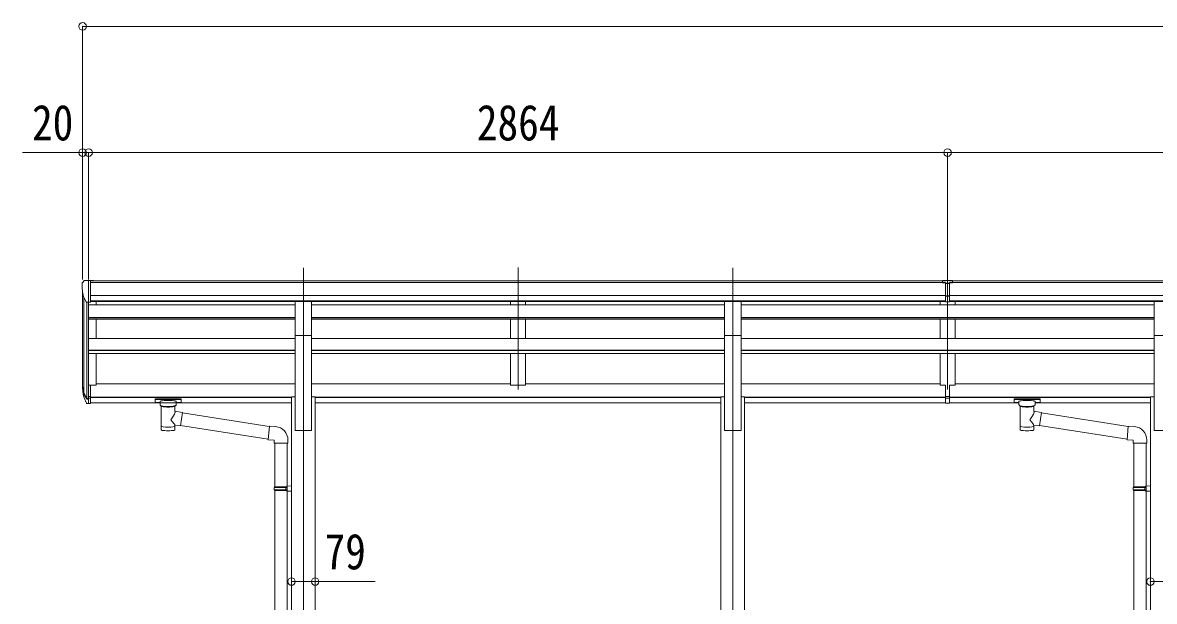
# Model space of a CAD drawing. Units: millimetres at full size. Extents: x -6988 to 7066, y -4877 to 4823.
# Drawn here: x -448 to 3326, y -488 to 1442 of the extents above; entities that cross this region are included whole.
import ezdxf
from ezdxf.enums import TextEntityAlignment as Align

# ---------------------------------------------------------------- set-up
doc = ezdxf.new("R2010")
doc.units = ezdxf.units.MM
doc.header["$LTSCALE"] = 25
doc.header["$PDMODE"] = 32
doc.header["$PDSIZE"] = 25
for name, color, linetype, lineweight in [('0-1_本体', 4, 'Continuous', 9), ('0-2_部品', 7, 'Continuous', 9), ('0-3_ELV2', 3, 'Continuous', 9), ('0-8_PARTS2', 2, 'Continuous', 9), ('0-A_寸法', 6, 'Continuous', 9)]:
    doc.layers.add(name, color=color, linetype=linetype, lineweight=lineweight)
doc.styles.add('ＭＳ ゴシック', font='')
doc.styles.get('ＭＳ ゴシック').set_extended_font_data('MS Gothic')

msp = doc.modelspace()

# ---------------------------------------------------------------- linework, layer by layer
at = {"layer": '0-1_本体'}
for p, q in [((2629.86, 581.11), (-221.14, 581.11)), ((2629.86, 575.77), (-221.14, 575.77)), ((2642.86, 581.11), (5493.86, 581.11)), ((2642.86, 575.77), (5493.86, 575.77)), ((-247.64, 231.6), (-247.64, 544.36)), ((2629.86, 532.24), (-221.14, 532.24)), ((2642.86, 532.24), (5493.86, 532.24)), ((-243.36, 525.56), (-243.36, 207.33)), ((-233.64, 510.21), (-233.64, 189.33)), ((-227.64, 509.73), (-227.64, 233.77)), ((460.86, 500.94), (-227.64, 500.94)), ((2629.86, 514.57), (-221.14, 514.57)), ((460.86, 512.19), (-221.14, 512.19)), ((-202.64, 500.94), (-202.64, 512.19)), ((1892.76, 512.19), (515.86, 512.19)), ((1892.76, 500.94), (515.86, 500.94)), ((1179.26, 512.13), (1179.26, 500.94)), ((1229.26, 512.13), (1229.26, 500.94)), ((1947.76, 512.19), (2629.86, 512.19)), ((1947.76, 500.94), (2636.36, 500.94)), ((2611.36, 500.94), (2611.36, 512.19)), ((3324.96, 500.94), (2636.36, 500.94)), ((2642.86, 514.57), (5493.86, 514.57)), ((3324.96, 512.19), (2642.86, 512.19)), ((2661.36, 500.94), (2661.36, 512.19)), ((460.86, 459.01), (-227.64, 459.01)), ((460.86, 457.51), (-227.64, 457.51)), ((460.86, 453.31), (-227.64, 453.31)), ((-202.64, 389.58), (-202.64, 453.31)), ((1892.76, 459.01), (515.86, 459.01)), ((1892.76, 457.51), (515.86, 457.51)), ((1892.76, 453.31), (515.86, 453.31)), ((1179.26, 453.31), (1179.26, 389.58)), ((1229.26, 453.31), (1229.26, 389.58)), ((1947.76, 459.01), (2636.36, 459.01)), ((1947.76, 457.51), (2636.36, 457.51)), ((1947.76, 453.31), (2636.36, 453.31)), ((2611.36, 389.58), (2611.36, 453.31)), ((3324.96, 459.01), (2636.36, 459.01)), ((3324.96, 457.51), (2636.36, 457.51)), ((3324.96, 453.31), (2636.36, 453.31)), ((2661.36, 389.58), (2661.36, 453.31)), ((460.85, 389.58), (-227.64, 389.58)), ((460.86, 82.36), (460.86, 399.15)), ((1892.75, 389.58), (515.85, 389.58)), ((515.86, 399.15), (515.86, 82.36)), ((1892.76, 82.36), (1892.76, 399.15)), ((1947.76, 399.15), (1947.76, 82.36)), ((1947.77, 389.58), (2636.36, 389.58)), ((3324.95, 389.58), (2636.36, 389.58)), ((3324.96, 399.15), (3324.96, 82.36)), ((460.86, 350.14), (-227.64, 350.14)), ((460.86, 348.66), (-227.64, 348.66)), ((1892.76, 350.14), (515.86, 350.14)), ((1892.76, 348.66), (515.86, 348.66)), ((1947.76, 350.14), (2636.36, 350.14)), ((1947.76, 348.66), (2636.36, 348.66)), ((3324.96, 350.14), (2636.36, 350.14)), ((3324.96, 348.66), (2636.36, 348.66)), ((460.86, 339.41), (-227.64, 339.41)), ((-202.64, 232.94), (-202.64, 339.41)), ((1892.76, 339.41), (515.86, 339.41)), ((1179.26, 339.41), (1179.26, 232.92)), ((1229.26, 339.41), (1229.26, 232.92)), ((1947.76, 339.41), (2636.36, 339.41)), ((2611.36, 232.94), (2611.36, 339.41)), ((3324.96, 339.41), (2636.36, 339.41)), ((2661.36, 232.94), (2661.36, 339.41)), ((-221.14, 232.94), (-202.64, 232.94)), ((460.86, 237.74), (-202.64, 237.74)), ((1179.26, 237.74), (515.86, 237.74)), ((1229.26, 232.92), (1179.26, 232.92)), ((1892.76, 237.74), (1229.26, 237.74)), ((2611.36, 237.74), (1947.76, 237.74)), ((2629.86, 232.94), (2611.36, 232.94)), ((2629.86, 232.94), (2611.36, 232.94)), ((2642.86, 232.94), (2661.36, 232.94)), ((2642.86, 232.94), (2661.36, 232.94)), ((2661.36, 237.74), (3324.96, 237.74)), ((448.86, 193.65), (-221.14, 193.65)), ((448.86, 192.25), (-221.14, 192.25)), ((448.86, 194.93), (448.86, -1492.53)), ((460.86, 194.93), (448.86, 194.93)), ((527.86, 194.93), (515.86, 194.93)), ((527.86, 194.93), (527.86, -1492.53)), ((1880.76, 193.65), (527.86, 193.65)), ((1880.76, 192.25), (527.86, 192.25)), ((1880.76, 194.93), (1880.76, -1492.53)), ((1892.76, 194.93), (1880.76, 194.93)), ((1959.76, 194.93), (1947.76, 194.93)), ((1959.76, 194.93), (1959.76, -1492.53)), ((2629.86, 193.65), (1959.76, 193.65)), ((2629.86, 192.25), (1959.76, 192.25)), ((2642.86, 193.65), (3312.96, 193.65)), ((2642.86, 192.25), (3312.96, 192.25)), ((3312.96, 194.93), (3312.96, -1492.53)), ((3312.96, 194.93), (3324.96, 194.93)), ((448.86, 174.88), (-221.14, 174.88)), ((1880.76, 174.88), (527.86, 174.88)), ((2629.86, 174.88), (1959.76, 174.88)), ((2642.86, 174.88), (2874.46, 174.88)), ((2928.46, 174.88), (3312.96, 174.88)), ((515.86, 82.36), (460.86, 82.36)), ((1947.76, 82.36), (1892.76, 82.36)), ((3324.96, 82.36), (3379.96, 82.36))]:
    msp.add_line(p, q, dxfattribs=at)
at = {"layer": '0-2_部品'}
for p, q in [((-249.64, 573.35), (-249.64, 572.72)), ((-242.73, 582.15), (-246.8, 576.34)), ((-239.64, 582.72), (-241.97, 582.58)), ((-239.64, 582.72), (-221.14, 582.72)), ((-227.64, 509.73), (-227.64, 582.72)), ((-221.14, 582.72), (-211.14, 582.63)), ((-221.14, 510.73), (-221.14, 582.72)), ((-211.14, 581.11), (-211.14, 582.63)), ((-235.26, 511.55), (-244.54, 527.61)), ((-227.64, 509.73), (-232.85, 510.05)), ((-221.14, 510.73), (-227.64, 510.73)), ((515.86, 512.88), (460.86, 512.88)), ((460.86, 398.72), (460.86, 512.88)), ((515.86, 398.72), (515.86, 512.88)), ((1947.76, 512.88), (1892.76, 512.88)), ((1892.76, 398.72), (1892.76, 512.88)), ((1947.76, 398.72), (1947.76, 512.88)), ((3324.96, 512.88), (3379.96, 512.88)), ((3324.96, 398.72), (3324.96, 512.88)), ((515.86, 398.72), (460.86, 398.72)), ((1947.76, 398.72), (1892.76, 398.72)), ((3324.96, 398.72), (3379.96, 398.72)), ((-227.64, 233.77), (-227.64, 171.88)), ((-221.14, 233.77), (-227.64, 233.77)), ((-221.14, 233.77), (-221.14, 172.7)), ((-245.25, 207.73), (-235.08, 188.55)), ((-234.07, 189.8), (-243.83, 208.22)), ((-242.66, 190.87), (-235.08, 173.38)), ((-227.64, 189.05), (-232.77, 189.05)), ((-221.14, 195.45), (-227.64, 195.45)), ((-221.14, 190.05), (-227.64, 190.05)), ((-227.64, 187.05), (-232.48, 187.05)), ((-227.64, 171.88), (-232.48, 171.88)), ((-221.14, 172.7), (-227.64, 172.7)), ((-6.04, 186.99), (-6.04, 176.23)), ((-6.04, 186.8), (-6.04, 185.26)), ((-4.04, 187.65), (78.96, 187.65)), ((-4.04, 185.48), (78.96, 185.48)), ((-4.04, 175.57), (10.46, 175.57)), ((10.46, 168.76), (10.46, 179.03)), ((14.56, 164.26), (14.55, 83.97)), ((60.36, 146.69), (60.36, 164.27)), ((64.46, 168.76), (64.46, 179.03)), ((64.46, 175.57), (78.96, 175.57)), ((80.96, 186.99), (80.96, 176.23)), ((2857.96, 186.99), (2857.96, 176.23)), ((2857.96, 186.8), (2857.96, 185.26)), ((2859.96, 187.65), (2942.96, 187.65)), ((2859.96, 185.48), (2942.96, 185.48)), ((2859.96, 175.57), (2874.46, 175.57)), ((2874.46, 168.76), (2874.46, 179.03)), ((2878.56, 164.26), (2878.55, 83.97)), ((2924.36, 146.69), (2924.36, 164.27)), ((2928.46, 168.76), (2928.46, 179.03)), ((2928.46, 175.57), (2942.96, 175.57)), ((2944.96, 186.99), (2944.96, 176.23)), ((85.59, 142.78), (60.36, 146.69)), ((85.59, 142.78), (78.56, 97.52)), ((374.94, 95.83), (85.27, 140.76)), ((2949.59, 142.78), (2924.36, 146.69)), ((2949.59, 142.78), (2942.56, 97.52)), ((3238.94, 95.83), (2949.27, 140.76)), ((60.38, 83.97), (60.36, 100.59)), ((60.36, 100.34), (78.56, 97.52)), ((371.27, 53.89), (78.83, 99.26)), ((395.89, 95.28), (375.05, 97.11)), ((2924.38, 83.97), (2924.36, 100.59)), ((2924.36, 100.34), (2942.56, 97.52)), ((3235.27, 53.89), (2942.83, 99.26)), ((3259.89, 95.28), (3239.05, 97.11)), ((390.96, 39.54), (436.96, 39.54)), ((392.96, 39.54), (392.96, -105.59)), ((434.96, 39.54), (434.96, -103.03)), ((436.96, 39.54), (436.96, 50.46)), ((3254.96, 39.54), (3300.96, 39.54)), ((3256.96, 39.54), (3256.96, -105.59)), ((3298.96, 39.54), (3298.96, -103.03)), ((3300.96, 39.54), (3300.96, 50.46)), ((390.96, -107.59), (391.96, -105.59)), ((390.96, -107.59), (434.96, -107.59)), ((390.96, -107.59), (390.96, -115.59)), ((391.96, -105.59), (434.96, -105.59)), ((430.49, -107.59), (430.06, -105.59)), ((432.96, -103.09), (448.96, -102.62)), ((432.96, -105.09), (432.96, -103.09)), ((432.96, -105.09), (434.96, -105.09)), ((448.96, -102.62), (448.96, -120.56)), ((3254.96, -107.59), (3255.96, -105.59)), ((3254.96, -107.59), (3298.96, -107.59)), ((3254.96, -107.59), (3254.96, -115.59)), ((3255.96, -105.59), (3298.96, -105.59)), ((3294.49, -107.59), (3294.06, -105.59)), ((3296.96, -103.09), (3312.96, -102.62)), ((3296.96, -105.09), (3296.96, -103.09)), ((3296.96, -105.09), (3298.96, -105.09)), ((3312.96, -102.62), (3312.96, -120.56)), ((390.96, -115.59), (434.96, -115.59)), ((390.96, -115.59), (391.96, -117.59)), ((391.96, -117.59), (434.96, -117.59)), ((392.96, -117.59), (392.96, -854.77)), ((432.96, -120.09), (432.96, -118.09)), ((432.96, -120.09), (448.96, -120.56)), ((434.96, -120.15), (434.96, -852.22)), ((3254.96, -115.59), (3298.96, -115.59)), ((3254.96, -115.59), (3255.96, -117.59)), ((3255.96, -117.59), (3298.96, -117.59)), ((3256.96, -117.59), (3256.96, -854.77)), ((3296.96, -120.09), (3296.96, -118.09)), ((3296.96, -120.09), (3312.96, -120.56)), ((3298.96, -120.15), (3298.96, -852.22))]:
    msp.add_line(p, q, dxfattribs=at)
for points in [[(-6.04, 186.99), (-6, 187.19), (-5.92, 187.32), (-5.82, 187.42), (-5.72, 187.48), (-5.6, 187.52), (-5.3, 187.58), (-4.81, 187.63), (-4.27, 187.65), (-4.04, 187.65)], [(-6.04, 176.23), (-6, 176.04), (-5.92, 175.9), (-5.82, 175.8), (-5.72, 175.74), (-5.6, 175.7), (-5.3, 175.64), (-4.81, 175.59), (-4.27, 175.57), (-4.04, 175.57)], [(10.5, 168.82), (10.48, 168.46), (10.72, 167.5), (11.25, 166.62), (12.05, 165.78), (13.16, 164.98), (14.56, 164.26)], [(60.36, 164.27), (60.6, 164.36), (61.95, 165.1), (63.06, 165.95), (63.82, 166.81), (64.28, 167.71), (64.45, 168.6)], [(78.96, 187.65), (79.32, 187.65), (79.85, 187.62), (80.3, 187.57), (80.6, 187.5), (80.77, 187.4), (80.89, 187.26), (80.96, 187.08), (80.96, 186.99)], [(78.96, 175.57), (79.32, 175.57), (79.85, 175.6), (80.3, 175.65), (80.6, 175.72), (80.77, 175.82), (80.89, 175.96), (80.96, 176.14), (80.96, 176.23)], [(2857.96, 186.99), (2858, 187.19), (2858.08, 187.32), (2858.18, 187.42), (2858.28, 187.48), (2858.4, 187.52), (2858.7, 187.58), (2859.19, 187.63), (2859.73, 187.65), (2859.96, 187.65)], [(2857.96, 176.23), (2858, 176.04), (2858.08, 175.9), (2858.18, 175.8), (2858.28, 175.74), (2858.4, 175.7), (2858.7, 175.64), (2859.19, 175.59), (2859.73, 175.57), (2859.96, 175.57)], [(2874.5, 168.82), (2874.48, 168.46), (2874.72, 167.5), (2875.25, 166.62), (2876.05, 165.78), (2877.16, 164.98), (2878.56, 164.26)], [(2924.36, 164.27), (2924.6, 164.36), (2925.95, 165.1), (2927.06, 165.95), (2927.82, 166.81), (2928.28, 167.71), (2928.45, 168.6)], [(2942.96, 187.65), (2943.32, 187.65), (2943.85, 187.62), (2944.3, 187.57), (2944.6, 187.5), (2944.77, 187.4), (2944.89, 187.26), (2944.96, 187.08), (2944.96, 186.99)], [(2942.96, 175.57), (2943.32, 175.57), (2943.85, 175.6), (2944.3, 175.65), (2944.6, 175.72), (2944.77, 175.82), (2944.89, 175.96), (2944.96, 176.14), (2944.96, 176.23)], [(375.05, 97.11), (371.04, 51.28), (390.96, 49.54), (390.96, 39.54)], [(3239.05, 97.11), (3235.04, 51.28), (3254.96, 49.54), (3254.96, 39.54)], [(430.49, -107.59), (430.49, -115.59), (430.06, -117.59)], [(432.96, -118.09), (434.96, -118.09), (434.96, -105.09)], [(3294.49, -107.59), (3294.49, -115.59), (3294.06, -117.59)], [(3296.96, -118.09), (3298.96, -118.09), (3298.96, -105.09)]]:
    msp.add_lwpolyline(points, dxfattribs=at)
for centre, radius, start, end in [((-246.64, 573.35), 3, 93, 180), ((-47.64, 572.72), 202, 180, 192.90261), ((-241.91, 581.58), 1, 93.5, 145), ((-232.67, 513.05), 3, 210, 266.5), ((-158.98, 229.89), 89.07, 174.49576, 194.41188), ((-159.69, 234.17), 88.05, 177.22392, 197.21071), ((-114.42, 226.95), 133.22, 183.27987, 195.71302), ((-232.77, 190.55), 1.5, 210, 270), ((-232.48, 190.05), 3, 210, 270), ((-232.48, 174.88), 3, 210, 270), ((391.96, 50.46), 45, 0, 85), ((3255.96, 50.46), 45, 0, 85)]:
    msp.add_arc(centre, radius, start, end, dxfattribs=at)
for centre, major_axis, ratio, start_param, end_param in [((-4.04, 185.26), (2, 0), 0.109601, 1.5707963, 3.1415927), ((37.46, 179.03), (27, 0), 0.122176, 6.2831853, 9.424778), ((37.48, 163.81), (-22.91, 0.42), 0.072511, 0.0008029, 1.5715993), ((37.48, 162.18), (-22.91, 0.42), 0.072511, 0.0008029, 1.5715993), ((37.45, 163.81), (22.92, 0.42), 0.07247, 4.71158, 6.2823764), ((37.45, 162.18), (22.92, 0.42), 0.07247, 4.71158, 6.2823764), ((48.46, 168.76), (16, 0), 0.361356, 6.2636979, 6.2831853), ((78.96, 185.26), (2, 0), 0.109601, 0, 1.5707963), ((2859.96, 185.26), (2, 0), 0.109601, 1.5707963, 3.1415927), ((2901.46, 179.03), (27, 0), 0.122176, 6.2831853, 9.424778), ((2901.48, 163.81), (-22.91, 0.42), 0.072511, 0.0008029, 1.5715993), ((2901.48, 162.18), (-22.91, 0.42), 0.072511, 0.0008029, 1.5715993), ((2901.45, 163.81), (22.92, 0.42), 0.07247, 4.71158, 6.2823764), ((2901.45, 162.18), (22.92, 0.42), 0.07247, 4.71158, 6.2823764), ((2912.46, 168.76), (16, 0), 0.361356, 6.2636979, 6.2831853), ((2942.96, 185.26), (2, 0), 0.109601, 0, 1.5707963), ((37.46, 120.15), (-22.81, -26.62), 0.234429, 1.6855472, 3.1268519), ((40.02, 122.79), (20.32, -22.25), 0.045535, 0.0389954, 1.3075346), ((2901.46, 120.15), (-22.81, -26.62), 0.234429, 1.6855472, 3.1268519), ((2904.02, 122.79), (20.32, -22.25), 0.045535, 0.0389954, 1.3075346), ((37.46, 83.97), (22.92, 0), 0.101955, 3.1415499, 6.2833984), ((37.46, 96.41), (22.91, 0), 0.122865, 3.1415927, 6.2831853), ((2901.46, 83.97), (22.92, 0), 0.101955, 3.1415499, 6.2833984), ((2901.46, 96.41), (22.91, 0), 0.122865, 3.1415927, 6.2831853)]:
    msp.add_ellipse(centre, major_axis=major_axis, ratio=ratio, start_param=start_param, end_param=end_param, dxfattribs=at)
at = {"layer": '0-3_ELV2'}
for p, q in [((2619.76, 574.68), (2619.76, 582.52)), ((2619.76, 574.68), (2629.76, 574.68)), ((2636.26, 573.86), (2629.76, 574.26)), ((2629.76, 572.68), (2642.76, 572.68)), ((2629.96, 511.05), (2629.96, 576.33)), ((2629.96, 574.2), (2636.46, 573.88)), ((2642.96, 572.68), (2629.96, 572.68)), ((2642.76, 574.2), (2636.26, 573.88)), ((2636.46, 573.86), (2642.96, 574.26)), ((2642.76, 511.05), (2642.76, 576.33)), ((2652.96, 574.68), (2642.96, 574.68)), ((2652.96, 574.68), (2652.96, 582.52)), ((2629.76, 531.16), (2636.26, 530.99)), ((2636.46, 530.99), (2629.96, 531.16)), ((2636.26, 530.99), (2642.76, 531.16)), ((2642.96, 531.16), (2636.46, 530.99)), ((2629.76, 512.11), (2636.26, 511.72)), ((2636.46, 511.72), (2629.96, 512.11)), ((2636.26, 511.72), (2642.76, 512.11)), ((2642.96, 512.11), (2636.46, 511.72)), ((2629.76, 195.45), (2629.76, 232.93)), ((2629.96, 195.45), (2629.96, 232.93)), ((2642.76, 195.45), (2642.76, 232.93)), ((2642.96, 195.45), (2642.96, 232.93)), ((2629.76, 195.45), (2642.76, 195.45)), ((2629.76, 173.2), (2629.76, 195.45)), ((2629.76, 190.05), (2642.76, 190.05)), ((2642.96, 195.45), (2629.96, 195.45)), ((2629.96, 173.2), (2629.96, 195.45)), ((2642.96, 190.05), (2629.96, 190.05)), ((2642.76, 173.2), (2642.76, 195.45)), ((2642.96, 173.2), (2642.96, 195.45)), ((2629.76, 174.27), (2636.26, 173.87)), ((2636.46, 173.87), (2629.96, 174.27)), ((2636.26, 173.87), (2642.76, 174.27)), ((2642.96, 174.27), (2636.46, 173.87))]:
    msp.add_line(p, q, dxfattribs=at)
for points in [[(2619.76, 582.52), (2637.76, 582.68), (2652.76, 582.55)], [(2652.96, 582.52), (2634.96, 582.68), (2619.96, 582.55)], [(2629.96, 574.72), (2619.96, 574.81), (2619.96, 582.55)], [(2642.76, 511.05), (2636.26, 510.65), (2629.76, 511.05), (2629.76, 576.39)], [(2629.96, 511.05), (2636.46, 510.65), (2642.96, 511.05), (2642.96, 576.39)], [(2642.76, 574.72), (2652.76, 574.81), (2652.76, 582.55)], [(2642.76, 530.05), (2639.5, 529.97), (2636.26, 529.89), (2633.01, 529.97), (2629.76, 530.05)], [(2629.96, 530.05), (2633.22, 529.97), (2636.46, 529.89), (2639.71, 529.97), (2642.96, 530.05)], [(2642.76, 173.2), (2636.26, 172.81), (2629.76, 173.2)], [(2629.96, 173.2), (2636.46, 172.81), (2642.96, 173.2)]]:
    msp.add_lwpolyline(points, dxfattribs=at)
for centre, major_axis, start_param, end_param in [((2660.83, 572.37), (24.57, -1.51), 3.1422238, 3.1491027), ((2611.89, 572.37), (-24.57, -1.51), 3.1340826, 3.1409615)]:
    msp.add_ellipse(centre, major_axis=major_axis, ratio=0.121868, start_param=start_param, end_param=end_param, dxfattribs=at)
at = {"layer": '0-8_PARTS2'}
for p, q in [((488.36, 624.63), (488.36, -2338.82)), ((1204.26, 626.05), (1204.26, 219.26)), ((1920.36, 624.63), (1920.36, -2338.82)), ((2636.36, 626.04), (2636.36, 219.25)), ((2636.36, 626.04), (2636.36, 219.25))]:
    msp.add_line(p, q, dxfattribs=at)
at = {"layer": '0-A_寸法'}
for p, q in [((-247.64, 1429.96), (-247.64, 1008.92)), ((-247.64, 1429.96), (5520.36, 1429.96)), ((-247.64, 1008.92), (-447.64, 1008.92)), ((-247.64, 1008.92), (-247.64, 586.29)), ((-227.64, 1008.92), (-247.64, 1008.92)), ((-227.64, 1008.92), (-227.64, 586.29)), ((2636.36, 1008.92), (-227.64, 1008.92)), ((2636.36, 1008.92), (2636.36, 586.29)), ((2636.36, 1008.92), (2636.36, 586.29)), ((2636.36, 1008.92), (5500.36, 1008.92)), ((2636.36, 1008.92), (2636.36, 586.29)), ((2636.36, 1008.92), (2636.36, 586.29)), ((448.86, -421.48), (527.86, -421.48)), ((527.86, -421.48), (727.86, -421.48)), ((3312.86, -421.48), (3391.86, -421.48))]:
    msp.add_line(p, q, dxfattribs=at)
for p in [(-247.64, 1429.96), (-247.64, 1008.92), (-227.64, 1008.92), (2636.36, 1008.92), (2636.36, 1008.92), (2636.36, 1008.92), (2636.36, 1008.92), (448.86, -421.48), (527.86, -421.48), (3312.86, -421.48)]:
    msp.add_point(p, dxfattribs=at)

# ---------------------------------------------------------------- texts
at = {"layer": '0-A_寸法', "color": 7, "style": 'ＭＳ ゴシック', "width": 0.85}
for s, p in [('20', (-416.39, 1013.92)), ('2864', (1066.86, 1013.92)), ('79', (559.11, -416.48))]:
    msp.add_text(s, height=119.1, dxfattribs=at).set_placement(p, align=Align.BOTTOM_LEFT)

doc.saveas('drawing.dxf')
